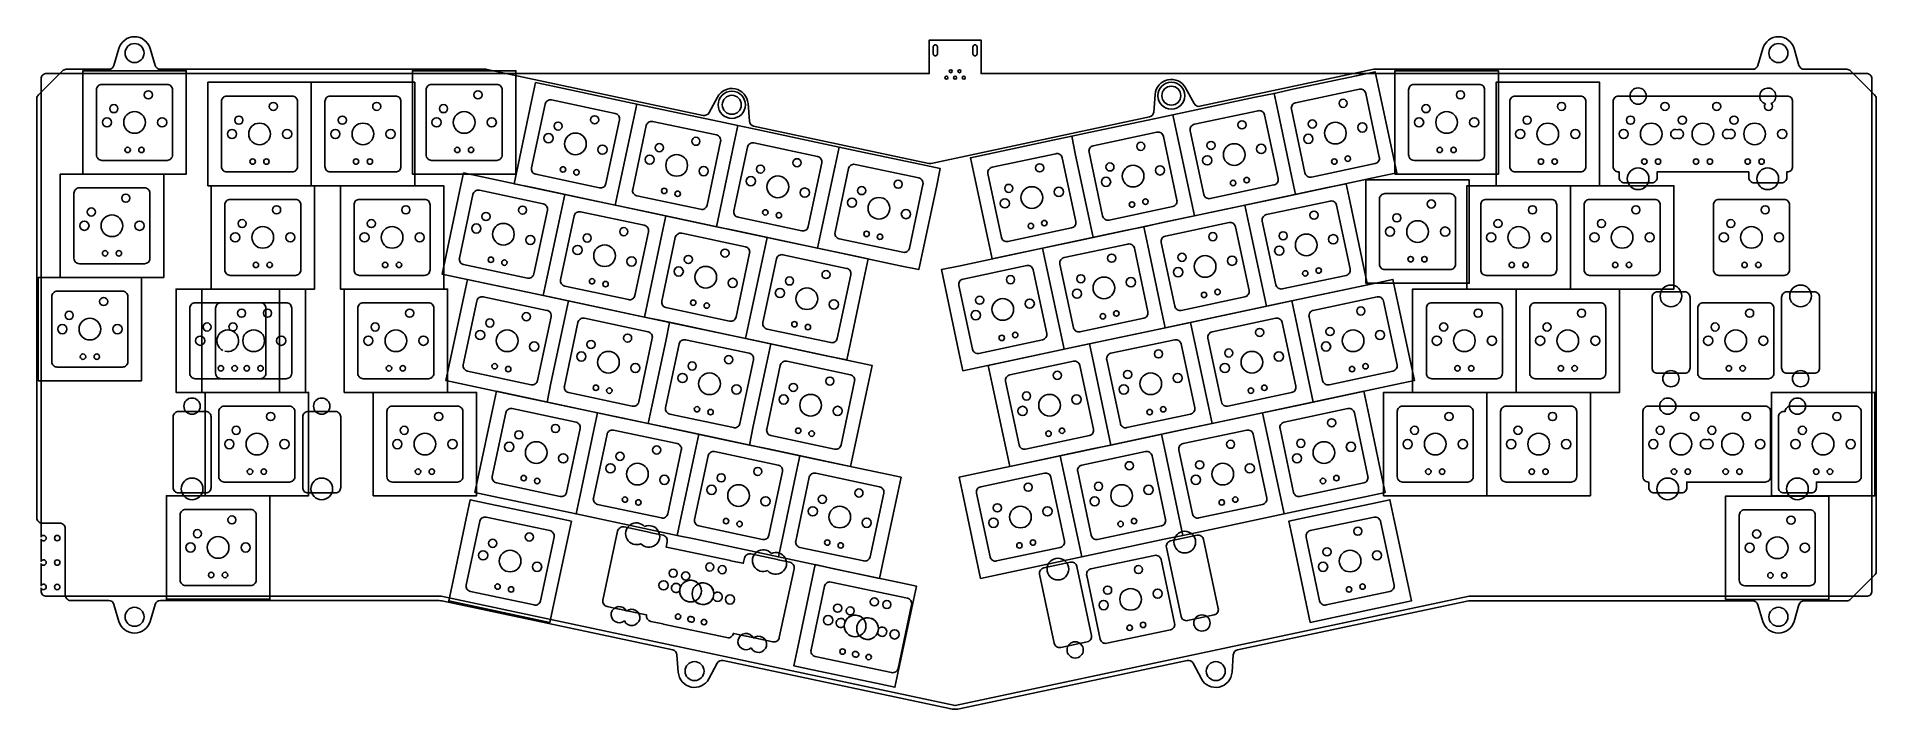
# Model space of a CAD drawing. Extents: x 22 to 361, y 16 to 140.
import ezdxf

# ---------------------------------------------------------------- set-up
doc = ezdxf.new("R2010")
doc.units = 0
doc.layers.get('0').update_dxf_attribs({"color": 3, "linetype": 'CONTINUOUS'})

msp = doc.modelspace()

# ---------------------------------------------------------------- linework, layer by layer
at = {"color": 1, "linetype": 'CONTINUOUS'}
for points in [[(28.05, 36.05), (35.06, 36.05, -0.333333), (36.02, 35.33), (36.93, 32.21, 0.75), (42.69, 32.21), (43.6, 35.33, -0.333333), (44.56, 36.05), (95.67, 36.05, -0.052408), (96.71, 35.94), (138.93, 26.96, -0.333333), (139.72, 26.06), (139.96, 22.82, 0.75), (145.59, 21.62), (147.13, 24.48, -0.333333), (148.22, 24.99), (189.91, 16.13, 0.105104), (191.99, 16.13), (233.69, 24.99, -0.333333), (234.78, 24.48), (236.31, 21.62, 0.75), (241.95, 22.82), (242.19, 26.06, -0.333333), (242.98, 26.96), (284.97, 35.89, -0.052408), (286.01, 36), (337.86, 36, -0.333333), (338.82, 35.28), (339.71, 32.21, 0.75), (345.47, 32.21), (346.37, 35.28, -0.333333), (347.33, 36), (355.19, 36, 0.198912), (355.89, 36.29), (360.31, 40.71, 0.198912), (360.6, 41.41), (360.6, 128.53, 0.198912), (360.31, 129.24), (355.89, 133.65, 0.198912), (355.19, 133.95), (347.34, 133.95, -0.333333), (346.38, 134.67), (345.47, 137.79, 0.75), (339.71, 137.79), (338.8, 134.67, -0.333333), (337.84, 133.95), (268.05, 133.95), (236.04, 127.14, -0.333333), (234.95, 127.65), (233.41, 130.51, 0.75), (227.77, 129.31), (227.53, 126.07, -0.333333), (226.74, 125.17), (186.55, 116.62, -0.105104), (186.13, 116.62), (153.84, 123.49, -0.333333), (153.05, 124.39), (152.81, 127.63, 0.75), (147.18, 128.83), (145.64, 125.97, -0.333333), (144.55, 125.46), (104.73, 133.93, 0.052408), (104.53, 133.95), (44.56, 133.95, -0.333333), (43.6, 134.67), (42.69, 137.79, 0.75), (36.93, 137.79), (36.02, 134.67, -0.333333), (35.06, 133.95), (27.22, 133.95, 0.198912), (26.51, 133.65), (22.1, 129.24, 0.198912), (21.8, 128.53), (21.8, 51.3, 0.414214), (22.8, 50.3), (26.05, 50.3, -0.414214), (27.05, 49.3), (27.05, 37.05, 0.414214)], [(45.81, 131.17), (33.81, 131.17, 0.414214), (32.81, 130.17), (32.81, 118.17, 0.414214), (33.81, 117.17), (45.81, 117.17, 0.414214), (46.81, 118.17), (46.81, 130.17, 0.414214)], [(68.83, 129.03), (56.83, 129.03, 0.414214), (55.83, 128.03), (55.83, 116.03, 0.414214), (56.83, 115.03), (68.83, 115.03, 0.414214), (69.83, 116.03), (69.83, 128.03, 0.414214)], [(87.88, 129.03), (75.88, 129.03, 0.414214), (74.88, 128.03), (74.88, 116.03, 0.414214), (75.88, 115.03), (87.88, 115.03, 0.414214), (88.88, 116.03), (88.88, 128.03, 0.414214)], [(106.52, 131.17), (94.52, 131.17, 0.414214), (93.52, 130.17), (93.52, 118.17, 0.414214), (94.52, 117.17), (106.52, 117.17, 0.414214), (107.52, 118.17), (107.52, 130.17, 0.414214)], [(265.4, 130.28), (253.66, 127.79, 0.414214), (252.89, 126.6), (255.38, 114.86, 0.414214), (256.57, 114.09), (268.31, 116.59, 0.414214), (269.08, 117.77), (266.58, 129.51, 0.414214)], [(287.48, 131.17), (275.48, 131.17, 0.414214), (274.48, 130.17), (274.48, 118.17, 0.414214), (275.48, 117.17), (287.48, 117.17, 0.414214), (288.48, 118.17), (288.48, 130.17, 0.414214)], [(306.11, 129.03), (294.11, 129.03, 0.414214), (293.11, 128.03), (293.11, 116.03, 0.414214), (294.11, 115.03), (306.11, 115.03, 0.414214), (307.11, 116.03), (307.11, 128.03, 0.414214)], [(314.25, 113.03), (319.25, 113.03, 0.414214), (320.25, 114.03), (320.25, 115.03), (337.13, 115.03), (337.13, 114.03, 0.414214), (338.13, 113.03), (343.13, 113.03, 0.414214), (344.13, 114.03), (344.13, 115.03), (344.21, 115.03, 0.414214), (345.21, 116.03), (345.21, 128.03, 0.414214), (344.21, 129.03), (313.16, 129.03, 0.414214), (312.16, 128.03), (312.16, 116.03, 0.414214), (313.16, 115.03), (313.25, 115.03), (313.25, 114.03, 0.414214)], [(128.35, 125.81), (116.61, 128.3, 0.414214), (115.42, 127.53), (112.93, 115.79, 0.414214), (113.7, 114.61), (125.44, 112.11, 0.414214), (126.62, 112.88), (129.12, 124.62, 0.414214)], [(246.76, 126.32), (235.03, 123.83, 0.414214), (234.25, 122.64), (236.75, 110.9, 0.414214), (237.94, 110.13), (249.67, 112.63, 0.414214), (250.44, 113.81), (247.95, 125.55, 0.414214)], [(146.98, 121.85), (135.24, 124.34, 0.414214), (134.06, 123.57), (131.56, 111.83, 0.414214), (132.33, 110.65), (144.07, 108.15, 0.414214), (145.26, 108.92), (147.75, 120.66, 0.414214)], [(228.13, 122.36), (216.39, 119.87, 0.414214), (215.62, 118.68), (218.12, 106.94, 0.414214), (219.3, 106.17), (231.04, 108.67, 0.414214), (231.81, 109.85), (229.32, 121.59, 0.414214)], [(165.61, 117.89), (153.88, 120.38, 0.414214), (152.69, 119.61), (150.2, 107.87, 0.414214), (150.97, 106.69), (162.7, 104.19, 0.414214), (163.89, 104.96), (166.38, 116.7, 0.414214)], [(184.25, 113.92), (172.51, 116.42, 0.414214), (171.32, 115.65), (168.83, 103.91, 0.414214), (169.6, 102.73), (181.34, 100.23, 0.414214), (182.52, 101), (185.02, 112.74, 0.414214)], [(209.5, 118.4), (197.76, 115.9, 0.414214), (196.99, 114.72), (199.48, 102.98, 0.414214), (200.67, 102.21), (212.41, 104.71, 0.414214), (213.18, 105.89), (210.68, 117.63, 0.414214)], [(41.65, 112.12), (29.65, 112.12, 0.414214), (28.65, 111.12), (28.65, 99.12, 0.414214), (29.65, 98.12), (41.65, 98.12, 0.414214), (42.65, 99.12), (42.65, 111.12, 0.414214)], [(69.43, 109.98), (57.43, 109.98, 0.414214), (56.43, 108.98), (56.43, 96.98, 0.414214), (57.43, 95.98), (69.43, 95.98, 0.414214), (70.43, 96.98), (70.43, 108.98, 0.414214)], [(93.24, 109.98), (81.24, 109.98, 0.414214), (80.24, 108.98), (80.24, 96.98, 0.414214), (81.24, 95.98), (93.24, 95.98, 0.414214), (94.24, 96.98), (94.24, 108.98, 0.414214)], [(115.07, 109.16), (103.33, 111.65, 0.414214), (102.14, 110.88), (99.65, 99.14, 0.414214), (100.42, 97.96), (112.16, 95.46, 0.414214), (113.34, 96.23), (115.84, 107.97, 0.414214)], [(260.04, 109.67), (248.3, 107.18, 0.414214), (247.53, 105.99), (250.02, 94.25, 0.414214), (251.21, 93.48), (262.95, 95.98, 0.414214), (263.72, 97.16), (261.22, 108.9, 0.414214)], [(282.12, 111.04), (270.12, 111.04, 0.414214), (269.12, 110.04), (269.12, 98.04, 0.414214), (270.12, 97.04), (282.12, 97.04, 0.414214), (283.12, 98.04), (283.12, 110.04, 0.414214)], [(300.75, 109.98), (288.75, 109.98, 0.414214), (287.75, 108.98), (287.75, 96.98, 0.414214), (288.75, 95.98), (300.75, 95.98, 0.414214), (301.75, 96.98), (301.75, 108.98, 0.414214)], [(319.8, 109.98), (307.8, 109.98, 0.414214), (306.8, 108.98), (306.8, 96.98, 0.414214), (307.8, 95.98), (319.8, 95.98, 0.414214), (320.8, 96.98), (320.8, 108.98, 0.414214)], [(343.62, 109.98), (331.62, 109.98, 0.414214), (330.62, 108.98), (330.62, 96.98, 0.414214), (331.62, 95.98), (343.62, 95.98, 0.414214), (344.62, 96.98), (344.62, 108.98, 0.414214)], [(133.7, 105.2), (121.96, 107.69, 0.414214), (120.78, 106.92), (118.28, 95.18, 0.414214), (119.05, 94), (130.79, 91.5, 0.414214), (131.98, 92.27), (134.47, 104.01, 0.414214)], [(241.4, 105.71), (229.67, 103.22, 0.414214), (228.89, 102.03), (231.39, 90.29, 0.414214), (232.58, 89.52), (244.31, 92.02, 0.414214), (245.08, 93.2), (242.59, 104.94, 0.414214)], [(152.33, 101.24), (140.6, 103.73, 0.414214), (139.41, 102.96), (136.92, 91.22, 0.414214), (137.69, 90.04), (149.42, 87.54, 0.414214), (150.61, 88.31), (153.1, 100.05, 0.414214)], [(222.77, 101.75), (211.03, 99.26, 0.414214), (210.26, 98.07), (212.76, 86.33, 0.414214), (213.94, 85.56), (225.68, 88.06, 0.414214), (226.45, 89.24), (223.96, 100.98, 0.414214)], [(170.97, 97.27), (159.23, 99.77, 0.414214), (158.04, 99), (155.55, 87.26, 0.414214), (156.32, 86.08), (168.06, 83.58, 0.414214), (169.24, 84.35), (171.74, 96.09, 0.414214)], [(204.14, 97.79), (192.4, 95.29, 0.414214), (191.63, 94.11), (194.12, 82.37, 0.414214), (195.31, 81.6), (207.05, 84.1, 0.414214), (207.82, 85.28), (205.32, 97.02, 0.414214)], [(37.58, 93.07), (25.58, 93.07, 0.414214), (24.58, 92.07), (24.58, 80.07, 0.414214), (25.58, 79.07), (37.58, 79.07, 0.414214), (38.58, 80.07), (38.58, 92.07, 0.414214)], [(115.77, 89.53), (104.03, 92.02, 0.414214), (102.84, 91.25), (100.35, 79.51, 0.414214), (101.12, 78.33), (112.86, 75.83, 0.414214), (114.04, 76.6), (116.54, 88.34, 0.414214)], [(268.66, 92.02), (256.92, 89.53, 0.414214), (256.15, 88.34), (258.64, 76.6, 0.414214), (259.83, 75.83), (271.57, 78.33, 0.414214), (272.34, 79.51), (269.84, 91.25, 0.414214)], [(325.31, 92.93), (320.31, 92.93, 0.414214), (319.31, 91.93), (319.31, 78.93, 0.414214), (320.31, 77.93), (325.31, 77.93, 0.414214), (326.31, 78.93), (326.31, 91.93, 0.414214)], [(349.18, 92.93), (344.18, 92.93, 0.414214), (343.18, 91.93), (343.18, 78.93, 0.414214), (344.18, 77.93), (349.18, 77.93, 0.414214), (350.18, 78.93), (350.18, 91.93, 0.414214)], [(62.98, 90.93), (50.98, 90.93, 0.414214), (49.98, 89.93), (49.98, 77.93, 0.414214), (50.98, 76.93), (62.98, 76.93, 0.414214), (63.98, 77.93), (63.98, 89.93, 0.414214)], [(67.75, 90.93), (55.75, 90.93, 0.414214), (54.75, 89.93), (54.75, 77.93, 0.414214), (55.75, 76.93), (67.75, 76.93, 0.414214), (68.75, 77.93), (68.75, 89.93, 0.414214)], [(93.94, 90.93), (81.94, 90.93, 0.414214), (80.94, 89.93), (80.94, 77.93, 0.414214), (81.94, 76.93), (93.94, 76.93, 0.414214), (94.94, 77.93), (94.94, 89.93, 0.414214)], [(290.74, 90.93), (278.74, 90.93, 0.414214), (277.74, 89.93), (277.74, 77.93, 0.414214), (278.74, 76.93), (290.74, 76.93, 0.414214), (291.74, 77.93), (291.74, 89.93, 0.414214)], [(309.79, 90.93), (297.79, 90.93, 0.414214), (296.79, 89.93), (296.79, 77.93, 0.414214), (297.79, 76.93), (309.79, 76.93, 0.414214), (310.79, 77.93), (310.79, 89.93, 0.414214)], [(340.74, 90.93), (328.74, 90.93, 0.414214), (327.74, 89.93), (327.74, 77.93, 0.414214), (328.74, 76.93), (340.74, 76.93, 0.414214), (341.74, 77.93), (341.74, 89.93, 0.414214)], [(134.4, 85.57), (122.66, 88.06, 0.414214), (121.48, 87.29), (118.98, 75.55, 0.414214), (119.75, 74.37), (131.49, 71.87, 0.414214), (132.68, 72.64), (135.17, 84.38, 0.414214)], [(250.02, 88.06), (238.29, 85.57, 0.414214), (237.51, 84.38), (240.01, 72.64, 0.414214), (241.2, 71.87), (252.93, 74.37, 0.414214), (253.7, 75.55), (251.21, 87.29, 0.414214)], [(153.03, 81.61), (141.3, 84.1, 0.414214), (140.11, 83.33), (137.62, 71.59, 0.414214), (138.39, 70.41), (150.12, 67.91, 0.414214), (151.31, 68.68), (153.8, 80.42, 0.414214)], [(231.39, 84.1), (219.65, 81.61, 0.414214), (218.88, 80.42), (221.38, 68.68, 0.414214), (222.56, 67.91), (234.3, 70.41, 0.414214), (235.07, 71.59), (232.58, 83.33, 0.414214)], [(171.67, 77.64), (159.93, 80.14, 0.414214), (158.74, 79.37), (156.25, 67.63, 0.414214), (157.02, 66.45), (168.76, 63.95, 0.414214), (169.94, 64.72), (172.44, 76.46, 0.414214)], [(212.76, 80.14), (201.02, 77.64, 0.414214), (200.25, 76.46), (202.74, 64.72, 0.414214), (203.93, 63.95), (215.67, 66.45, 0.414214), (216.44, 67.63), (213.94, 79.37, 0.414214)], [(68.34, 71.88), (56.34, 71.88, 0.414214), (55.34, 70.88), (55.34, 58.88, 0.414214), (56.34, 57.88), (68.34, 57.88, 0.414214), (69.34, 58.88), (69.34, 70.88, 0.414214)], [(99.29, 71.88), (87.29, 71.88, 0.414214), (86.29, 70.88), (86.29, 58.88, 0.414214), (87.29, 57.88), (99.29, 57.88, 0.414214), (100.29, 58.88), (100.29, 70.88, 0.414214)], [(121.12, 68.92), (109.38, 71.41, 0.414214), (108.19, 70.64), (105.7, 58.9, 0.414214), (106.47, 57.72), (118.21, 55.22, 0.414214), (119.39, 55.99), (121.89, 67.73, 0.414214)], [(263.3, 71.41), (251.56, 68.92, 0.414214), (250.79, 67.73), (253.28, 55.99, 0.414214), (254.47, 55.22), (266.21, 57.72, 0.414214), (266.98, 58.9), (264.48, 70.64, 0.414214)], [(285.38, 71.88), (273.38, 71.88, 0.414214), (272.38, 70.88), (272.38, 58.88, 0.414214), (273.38, 57.88), (285.38, 57.88, 0.414214), (286.38, 58.88), (286.38, 70.88, 0.414214)], [(304.43, 71.88), (292.43, 71.88, 0.414214), (291.43, 70.88), (291.43, 58.88, 0.414214), (292.43, 57.88), (304.43, 57.88, 0.414214), (305.43, 58.88), (305.43, 70.88, 0.414214)], [(317.63, 70.88), (317.63, 58.88, 0.414214), (318.63, 57.88), (318.72, 57.88), (318.72, 56.88, 0.414214), (319.72, 55.88), (324.72, 55.88, 0.414214), (325.72, 56.88), (325.72, 57.88), (340.15, 57.88, 0.414214), (341.15, 58.88), (341.15, 70.88, 0.414214), (340.15, 71.88), (318.63, 71.88, 0.414214)], [(343.59, 70.88, 0.414214), (342.59, 69.88), (342.59, 56.88, 0.414214), (343.59, 55.88), (348.59, 55.88, 0.414214), (349.59, 56.88), (349.59, 57.88), (356.82, 57.88, 0.414214), (357.82, 58.88), (357.82, 70.88, 0.414214), (356.82, 71.88), (344.82, 71.88, 0.414214), (343.82, 70.88)], [(47.91, 55.88), (52.91, 55.88, 0.414214), (53.91, 56.88), (53.91, 69.88, 0.414214), (52.91, 70.88), (47.91, 70.88, 0.414214), (46.91, 69.88), (46.91, 56.88, 0.414214)], [(71.78, 55.88), (76.78, 55.88, 0.414214), (77.78, 56.88), (77.78, 69.88, 0.414214), (76.78, 70.88), (71.78, 70.88, 0.414214), (70.78, 69.88), (70.78, 56.88, 0.414214)], [(139.75, 64.96), (128.01, 67.45, 0.414214), (126.83, 66.68), (124.33, 54.94, 0.414214), (125.1, 53.76), (136.84, 51.26, 0.414214), (138.03, 52.03), (140.52, 63.77, 0.414214)], [(244.66, 67.45), (232.93, 64.96, 0.414214), (232.15, 63.77), (234.65, 52.03, 0.414214), (235.84, 51.26), (247.57, 53.76, 0.414214), (248.34, 54.94), (245.85, 66.68, 0.414214)], [(158.38, 61), (146.65, 63.49, 0.414214), (145.46, 62.72), (142.97, 50.98, 0.414214), (143.74, 49.8), (155.47, 47.3, 0.414214), (156.66, 48.07), (159.15, 59.81, 0.414214)], [(226.03, 63.49), (214.29, 61, 0.414214), (213.52, 59.81), (216.02, 48.07, 0.414214), (217.2, 47.3), (228.94, 49.8, 0.414214), (229.71, 50.98), (227.22, 62.72, 0.414214)], [(177.02, 57.03), (165.28, 59.53, 0.414214), (164.09, 58.76), (161.6, 47.02, 0.414214), (162.37, 45.84), (174.11, 43.34, 0.414214), (175.29, 44.11), (177.79, 55.85, 0.414214)], [(207.4, 59.53), (195.66, 57.03, 0.414214), (194.89, 55.85), (197.38, 44.11, 0.414214), (198.57, 43.34), (210.31, 45.84, 0.414214), (211.08, 47.02), (208.58, 58.76, 0.414214)], [(61.2, 52.83), (49.2, 52.83, 0.414214), (48.2, 51.83), (48.2, 39.83, 0.414214), (49.2, 38.83), (61.2, 38.83, 0.414214), (62.2, 39.83), (62.2, 51.83, 0.414214)], [(116.31, 48.93), (104.57, 51.42, 0.414214), (103.38, 50.65), (100.89, 38.91, 0.414214), (101.66, 37.73), (113.4, 35.23, 0.414214), (114.58, 36), (117.08, 47.74, 0.414214)], [(268.11, 51.42), (256.37, 48.93, 0.414214), (255.6, 47.74), (258.09, 36, 0.414214), (259.28, 35.23), (271.02, 37.73, 0.414214), (271.79, 38.91), (269.29, 50.65, 0.414214)], [(348.38, 52.78), (336.38, 52.78, 0.414214), (335.38, 51.78), (335.38, 39.78, 0.414214), (336.38, 38.78), (348.38, 38.78, 0.414214), (349.38, 39.78), (349.38, 51.78, 0.414214)], [(129.14, 34.44), (134.03, 33.4, 0.023636), (134.13, 33.39, 0.41417), (134.9, 32.2), (137.1, 31.73, 0.024024), (137.19, 31.71), (148.93, 29.21, 0.414214), (150.11, 29.98), (150.12, 29.99, 0.024893), (150.21, 29.97), (152.38, 29.51, 0.029842), (152.5, 29.48), (157.39, 28.44, 0.414214), (158.57, 29.21), (161.28, 41.92, 0.414214), (160.51, 43.11), (158.34, 43.57, 0.029842), (158.22, 43.6), (153.33, 44.64, 0.414214), (152.14, 43.87), (151.93, 42.88, 0.024893), (151.84, 42.91), (149.64, 43.37, 0.024024), (149.55, 43.4), (137.81, 45.89, 0.023636), (137.71, 45.91), (137.92, 46.89, 0.414214), (137.15, 48.07), (134.98, 48.53, 0.029842), (134.87, 48.57), (129.98, 49.61, 0.414214), (128.79, 48.84), (126.09, 36.12, 0.414214), (126.86, 34.93), (129.03, 34.47, 0.029842)], [(235.53, 48.07), (230.64, 47.03, 0.414214), (229.87, 45.85), (232.58, 33.13, 0.414214), (233.76, 32.36), (238.65, 33.4, 0.414214), (239.42, 34.59), (236.72, 47.3, 0.414214)], [(227.7, 44.36), (215.96, 41.87, 0.414214), (215.19, 40.68), (217.68, 28.94, 0.414214), (218.87, 28.17), (230.61, 30.67, 0.414214), (231.38, 31.85), (228.88, 43.59, 0.414214)], [(212.18, 43.11), (207.29, 42.07, 0.414214), (206.52, 40.88), (209.22, 28.17, 0.414214), (210.41, 27.4), (215.3, 28.44, 0.414214), (216.07, 29.62), (213.37, 42.34, 0.414214)], [(182.16, 36.47), (168.09, 39.46, 0.414214), (166.91, 38.69), (164.41, 26.95, 0.414214), (165.18, 25.76), (179.25, 22.77, 0.414214), (180.43, 23.54), (182.93, 35.28, 0.414214)]]:
    msp.add_lwpolyline(points, format="xyb", close=True, dxfattribs=at)
at = {"color": 2, "linetype": 'CONTINUOUS'}
for points in [[(358.82, 36.83, 0.414214), (359.82, 37.83), (359.82, 132.17, 0.414214), (358.82, 133.17), (195.73, 133.17), (195.73, 139.34), (186.18, 139.34), (186.18, 133.17), (23.58, 133.17, 0.414214), (22.58, 132.17), (22.58, 47.77, -4.358899), (22.58, 47.33), (22.58, 43.27, -4.358899), (22.58, 42.83), (22.58, 38.77, -4.358899), (22.58, 38.33), (22.58, 37.83, 0.414214), (23.58, 36.83), (96.28, 36.83), (190.95, 16.7), (285.63, 36.83)], [(186.92, 136.81, 1), (187.68, 136.81), (187.68, 138.09, 1), (186.92, 138.09)], [(194.22, 136.81, 1), (194.98, 136.81), (194.98, 138.09, 1), (194.22, 138.09)], [(340.18, 127.59, 2.328507), (341.26, 127.66, 5.328254)], [(323.93, 121.24, 1.480705), (323.93, 122.82, 1.480705)], [(333.45, 122.82, 1.480705), (333.45, 121.24, 1.480705)], [(329.39, 64.09, 1.480705), (329.39, 65.67, 1.480705)], [(133.74, 49.69, 1.956988), (133.06, 46.52, 1.956988)], [(156.42, 41.56, 1.956988), (157.1, 44.73, 1.956988)], [(146.51, 37.26, 0.550014), (143.71, 39.14, 0.552396), (140.37, 38.56, 4.480124), (140.22, 37.85, 0.550014), (143.03, 35.97, 0.552396), (146.36, 36.55, 4.480124)], [(130.43, 34.11, 2.853247), (130.04, 32.28, 2.853247)], [(142.4, 33.07, 1.220216), (142.22, 32.1, 1.220216)], [(174.01, 32.69, 0.547978), (170.68, 32.15, 4.058146), (170.52, 31.38, 0.547978), (173.34, 29.54, 0.547978), (176.67, 30.07, 4.058146), (176.83, 30.85, 0.547978)], [(153.39, 27.32, 2.853247), (153.79, 29.15, 2.853247)], [(172.52, 25.66, 1.191329), (172.72, 26.63, 1.191329)]]:
    msp.add_lwpolyline(points, format="xyb", close=True, dxfattribs=at)
for points in [[(49.34, 130.17), (49.34, 118.17), (49.34, 114.64), (45.81, 114.64), (33.81, 114.64), (30.29, 114.64), (30.29, 118.17), (30.29, 130.17), (30.29, 133.69), (33.81, 133.69), (45.81, 133.69), (49.34, 133.69)], [(110.05, 130.17), (110.05, 118.17), (110.05, 114.64), (106.52, 114.64), (94.52, 114.64), (91, 114.64), (91, 118.17), (91, 130.17), (91, 133.69), (94.52, 133.69), (106.52, 133.69), (110.05, 133.69)], [(269.05, 130.04), (271.55, 118.3), (272.28, 114.85), (268.83, 114.12), (257.09, 111.62), (253.65, 110.89), (252.91, 114.34), (250.42, 126.08), (249.69, 129.52), (253.13, 130.26), (264.87, 132.75), (268.32, 133.48)], [(291.01, 130.17), (291.01, 118.17), (291.01, 114.64), (287.48, 114.64), (275.48, 114.64), (271.96, 114.64), (271.96, 118.17), (271.96, 130.17), (271.96, 133.69), (275.48, 133.69), (287.48, 133.69), (291.01, 133.69)], [(72.36, 128.03), (72.36, 116.03), (72.36, 112.5), (68.83, 112.5), (56.83, 112.5), (53.31, 112.5), (53.31, 116.03), (53.31, 128.03), (53.31, 131.55), (56.83, 131.55), (68.83, 131.55), (72.36, 131.55)], [(91.41, 128.03), (91.41, 116.03), (91.41, 112.5), (87.88, 112.5), (75.88, 112.5), (72.36, 112.5), (72.36, 116.03), (72.36, 128.03), (72.36, 131.55), (75.88, 131.55), (87.88, 131.55), (91.41, 131.55)], [(131.59, 124.1), (129.09, 112.36), (128.36, 108.91), (124.91, 109.64), (113.17, 112.14), (109.73, 112.87), (110.46, 116.32), (112.95, 128.06), (113.69, 131.5), (117.13, 130.77), (128.87, 128.28), (132.32, 127.54)], [(250.42, 126.08), (252.91, 114.34), (253.65, 110.89), (250.2, 110.16), (238.46, 107.66), (235.01, 106.93), (234.28, 110.38), (231.79, 122.12), (231.05, 125.56), (234.5, 126.3), (246.24, 128.79), (249.69, 129.52)], [(309.64, 128.03), (309.64, 116.03), (309.64, 112.5), (306.11, 112.5), (294.11, 112.5), (290.59, 112.5), (290.59, 116.03), (290.59, 128.03), (290.59, 131.55), (294.11, 131.55), (306.11, 131.55), (309.64, 131.55)], [(150.22, 120.14), (147.73, 108.4), (146.99, 104.95), (143.55, 105.68), (131.81, 108.18), (128.36, 108.91), (129.09, 112.36), (131.59, 124.1), (132.32, 127.54), (135.77, 126.81), (147.51, 124.32), (150.95, 123.58)], [(231.79, 122.12), (234.28, 110.38), (235.01, 106.93), (231.56, 106.2), (219.83, 103.7), (216.38, 102.97), (215.65, 106.42), (213.15, 118.15), (212.42, 121.6), (215.87, 122.34), (227.6, 124.83), (231.05, 125.56)], [(168.85, 116.17), (166.36, 104.44), (165.63, 100.99), (162.18, 101.72), (150.44, 104.22), (146.99, 104.95), (147.73, 108.4), (150.22, 120.14), (150.95, 123.58), (154.4, 122.85), (166.14, 120.36), (169.59, 119.62)], [(187.49, 112.21), (184.99, 100.48), (184.26, 97.03), (180.81, 97.76), (169.07, 100.26), (165.63, 100.99), (166.36, 104.44), (168.85, 116.17), (169.59, 119.62), (173.04, 118.89), (184.77, 116.39), (188.22, 115.66)], [(213.15, 118.15), (215.65, 106.42), (216.38, 102.97), (212.93, 102.24), (201.19, 99.74), (197.75, 99.01), (197.01, 102.46), (194.52, 114.19), (193.78, 117.64), (197.23, 118.37), (208.97, 120.87), (212.42, 121.6)], [(45.18, 111.12), (45.18, 99.12), (45.18, 95.59), (41.65, 95.59), (29.65, 95.59), (26.13, 95.59), (26.13, 99.12), (26.13, 111.12), (26.13, 114.64), (29.65, 114.64), (41.65, 114.64), (45.18, 114.64)], [(72.96, 108.98), (72.96, 96.98), (72.96, 93.45), (69.43, 93.45), (57.43, 93.45), (53.91, 93.45), (53.91, 96.98), (53.91, 108.98), (53.91, 112.5), (57.43, 112.5), (69.43, 112.5), (72.96, 112.5)], [(96.77, 108.98), (96.77, 96.98), (96.77, 93.45), (93.24, 93.45), (81.24, 93.45), (77.72, 93.45), (77.72, 96.98), (77.72, 108.98), (77.72, 112.5), (81.24, 112.5), (93.24, 112.5), (96.77, 112.5)], [(118.31, 107.45), (115.81, 95.71), (115.08, 92.26), (111.63, 92.99), (99.89, 95.49), (96.45, 96.22), (97.18, 99.67), (99.67, 111.41), (100.41, 114.85), (103.85, 114.12), (115.59, 111.63), (119.04, 110.89)], [(263.69, 109.43), (266.19, 97.69), (266.92, 94.24), (263.47, 93.51), (251.73, 91.01), (248.29, 90.28), (247.55, 93.73), (245.06, 105.47), (244.33, 108.91), (247.77, 109.65), (259.51, 112.14), (262.96, 112.87)], [(285.65, 110.04), (285.65, 98.04), (285.65, 94.51), (282.12, 94.51), (270.12, 94.51), (266.6, 94.51), (266.6, 98.04), (266.6, 110.04), (266.6, 113.56), (270.12, 113.56), (282.12, 113.56), (285.65, 113.56)], [(304.28, 108.98), (304.28, 96.98), (304.28, 93.45), (300.75, 93.45), (288.75, 93.45), (285.23, 93.45), (285.23, 96.98), (285.23, 108.98), (285.23, 112.5), (288.75, 112.5), (300.75, 112.5), (304.28, 112.5)], [(323.33, 108.98), (323.33, 96.98), (323.33, 93.45), (319.8, 93.45), (307.8, 93.45), (304.28, 93.45), (304.28, 96.98), (304.28, 108.98), (304.28, 112.5), (307.8, 112.5), (319.8, 112.5), (323.33, 112.5)], [(136.94, 103.49), (134.45, 91.75), (133.71, 88.3), (130.27, 89.03), (118.53, 91.53), (115.08, 92.26), (115.81, 95.71), (118.31, 107.45), (119.04, 110.89), (122.49, 110.16), (134.23, 107.67), (137.67, 106.93)], [(245.06, 105.47), (247.55, 93.73), (248.29, 90.28), (244.84, 89.55), (233.1, 87.05), (229.65, 86.32), (228.92, 89.77), (226.43, 101.51), (225.69, 104.95), (229.14, 105.69), (240.88, 108.18), (244.33, 108.91)], [(155.57, 99.52), (153.08, 87.79), (152.35, 84.34), (148.9, 85.07), (137.16, 87.57), (133.71, 88.3), (134.45, 91.75), (136.94, 103.49), (137.67, 106.93), (141.12, 106.2), (152.86, 103.71), (156.31, 102.97)], [(174.21, 95.56), (171.71, 83.83), (170.98, 80.38), (167.53, 81.11), (155.79, 83.61), (152.35, 84.34), (153.08, 87.79), (155.57, 99.52), (156.31, 102.97), (159.76, 102.24), (171.49, 99.74), (174.94, 99.01)], [(226.43, 101.51), (228.92, 89.77), (229.65, 86.32), (226.2, 85.59), (214.47, 83.09), (211.02, 82.36), (210.29, 85.81), (207.79, 97.54), (207.06, 100.99), (210.51, 101.73), (222.24, 104.22), (225.69, 104.95)], [(207.79, 97.54), (210.29, 85.81), (211.02, 82.36), (207.57, 81.63), (195.83, 79.13), (192.39, 78.4), (191.65, 81.85), (189.16, 93.58), (188.42, 97.03), (191.87, 97.76), (203.61, 100.26), (207.06, 100.99)], [(41.11, 92.07), (41.11, 80.07), (41.11, 76.54), (37.58, 76.54), (25.58, 76.54), (22.06, 76.54), (22.06, 80.07), (22.06, 92.07), (22.06, 95.59), (25.58, 95.59), (37.58, 95.59), (41.11, 95.59)], [(119.01, 87.82), (116.51, 76.08), (115.78, 72.63), (112.33, 73.36), (100.59, 75.86), (97.15, 76.59), (97.88, 80.04), (100.37, 91.78), (101.11, 95.22), (104.55, 94.49), (116.29, 92), (119.74, 91.26)], [(272.31, 91.78), (274.81, 80.04), (275.54, 76.59), (272.09, 75.86), (260.35, 73.36), (256.91, 72.63), (256.17, 76.08), (253.68, 87.82), (252.95, 91.26), (256.39, 92), (268.13, 94.49), (271.58, 95.22)], [(66.51, 89.93), (66.51, 77.93), (66.51, 74.4), (62.98, 74.4), (50.98, 74.4), (47.46, 74.4), (47.46, 77.93), (47.46, 89.93), (47.46, 93.45), (50.98, 93.45), (62.98, 93.45), (66.51, 93.45)], [(71.27, 89.93), (71.27, 77.93), (71.27, 74.4), (67.75, 74.4), (55.75, 74.4), (52.22, 74.4), (52.22, 77.93), (52.22, 89.93), (52.22, 93.45), (55.75, 93.45), (67.75, 93.45), (71.27, 93.45)], [(97.47, 89.93), (97.47, 77.93), (97.47, 74.4), (93.94, 74.4), (81.94, 74.4), (78.42, 74.4), (78.42, 77.93), (78.42, 89.93), (78.42, 93.45), (81.94, 93.45), (93.94, 93.45), (97.47, 93.45)], [(294.27, 89.93), (294.27, 77.93), (294.27, 74.4), (290.74, 74.4), (278.74, 74.4), (275.22, 74.4), (275.22, 77.93), (275.22, 89.93), (275.22, 93.45), (278.74, 93.45), (290.74, 93.45), (294.27, 93.45)], [(313.32, 89.93), (313.32, 77.93), (313.32, 74.4), (309.79, 74.4), (297.79, 74.4), (294.27, 74.4), (294.27, 77.93), (294.27, 89.93), (294.27, 93.45), (297.79, 93.45), (309.79, 93.45), (313.32, 93.45)], [(137.64, 83.86), (135.15, 72.12), (134.41, 68.67), (130.97, 69.4), (119.23, 71.9), (115.78, 72.63), (116.51, 76.08), (119.01, 87.82), (119.74, 91.26), (123.19, 90.53), (134.93, 88.04), (138.37, 87.3)], [(253.68, 87.82), (256.17, 76.08), (256.91, 72.63), (253.46, 71.9), (241.72, 69.4), (238.27, 68.67), (237.54, 72.12), (235.05, 83.86), (234.31, 87.3), (237.76, 88.04), (249.5, 90.53), (252.95, 91.26)], [(156.27, 79.89), (153.78, 68.16), (153.05, 64.71), (149.6, 65.44), (137.86, 67.94), (134.41, 68.67), (135.15, 72.12), (137.64, 83.86), (138.37, 87.3), (141.82, 86.57), (153.56, 84.08), (157.01, 83.34)], [(235.05, 83.86), (237.54, 72.12), (238.27, 68.67), (234.82, 67.94), (223.09, 65.44), (219.64, 64.71), (218.91, 68.16), (216.41, 79.89), (215.68, 83.34), (219.13, 84.08), (230.86, 86.57), (234.31, 87.3)], [(174.91, 75.93), (172.41, 64.2), (171.68, 60.75), (168.23, 61.48), (156.49, 63.98), (153.05, 64.71), (153.78, 68.16), (156.27, 79.89), (157.01, 83.34), (160.46, 82.61), (172.19, 80.11), (175.64, 79.38)], [(216.41, 79.89), (218.91, 68.16), (219.64, 64.71), (216.19, 63.98), (204.45, 61.48), (201.01, 60.75), (200.27, 64.2), (197.78, 75.93), (197.04, 79.38), (200.49, 80.11), (212.23, 82.61), (215.68, 83.34)], [(124.36, 67.21), (121.86, 55.47), (121.13, 52.02), (117.68, 52.75), (105.94, 55.25), (102.5, 55.98), (103.23, 59.43), (105.72, 71.17), (106.46, 74.61), (109.9, 73.88), (121.64, 71.39), (125.09, 70.65)], [(266.95, 71.17), (269.45, 59.43), (270.18, 55.98), (266.73, 55.25), (254.99, 52.75), (251.55, 52.02), (250.81, 55.47), (248.32, 67.21), (247.59, 70.65), (251.03, 71.39), (262.77, 73.88), (266.22, 74.61)], [(71.87, 70.88), (71.87, 58.88), (71.87, 55.35), (68.34, 55.35), (56.34, 55.35), (52.82, 55.35), (52.82, 58.88), (52.82, 70.88), (52.82, 74.4), (56.34, 74.4), (68.34, 74.4), (71.87, 74.4)], [(102.82, 70.88), (102.82, 58.88), (102.82, 55.35), (99.29, 55.35), (87.29, 55.35), (83.77, 55.35), (83.77, 58.88), (83.77, 70.88), (83.77, 74.4), (87.29, 74.4), (99.29, 74.4), (102.82, 74.4)], [(288.91, 70.88), (288.91, 58.88), (288.91, 55.35), (285.38, 55.35), (273.38, 55.35), (269.86, 55.35), (269.86, 58.88), (269.86, 70.88), (269.86, 74.4), (273.38, 74.4), (285.38, 74.4), (288.91, 74.4)], [(307.96, 70.88), (307.96, 58.88), (307.96, 55.35), (304.43, 55.35), (292.43, 55.35), (288.91, 55.35), (288.91, 58.88), (288.91, 70.88), (288.91, 74.4), (292.43, 74.4), (304.43, 74.4), (307.96, 74.4)], [(360.35, 70.88), (360.35, 58.88), (360.35, 55.35), (356.82, 55.35), (344.82, 55.35), (341.3, 55.35), (341.3, 58.88), (341.3, 70.88), (341.3, 74.4), (344.82, 74.4), (356.82, 74.4), (360.35, 74.4)], [(142.99, 63.25), (140.5, 51.51), (139.76, 48.06), (136.32, 48.79), (124.58, 51.29), (121.13, 52.02), (121.86, 55.47), (124.36, 67.21), (125.09, 70.65), (128.54, 69.92), (140.28, 67.43), (143.72, 66.69)], [(248.32, 67.21), (250.81, 55.47), (251.55, 52.02), (248.1, 51.29), (236.36, 48.79), (232.91, 48.06), (232.18, 51.51), (229.69, 63.25), (228.95, 66.69), (232.4, 67.43), (244.14, 69.92), (247.59, 70.65)], [(161.62, 59.28), (159.13, 47.55), (158.4, 44.1), (154.95, 44.83), (143.21, 47.33), (139.76, 48.06), (140.5, 51.51), (142.99, 63.25), (143.72, 66.69), (147.17, 65.96), (158.91, 63.47), (162.36, 62.73)], [(229.69, 63.25), (232.18, 51.51), (232.91, 48.06), (229.46, 47.33), (217.73, 44.83), (214.28, 44.1), (213.55, 47.55), (211.05, 59.28), (210.32, 62.73), (213.77, 63.47), (225.5, 65.96), (228.95, 66.69)], [(180.26, 55.32), (177.76, 43.59), (177.03, 40.14), (173.58, 40.87), (161.84, 43.37), (158.4, 44.1), (159.13, 47.55), (161.62, 59.28), (162.36, 62.73), (165.81, 62), (177.54, 59.5), (180.99, 58.77)], [(211.05, 59.28), (213.55, 47.55), (214.28, 44.1), (210.83, 43.37), (199.09, 40.87), (195.65, 40.14), (194.91, 43.59), (192.42, 55.32), (191.68, 58.77), (195.13, 59.5), (206.87, 62), (210.32, 62.73)], [(64.73, 51.83), (64.73, 39.83), (64.73, 36.3), (61.2, 36.3), (49.2, 36.3), (45.68, 36.3), (45.68, 39.83), (45.68, 51.83), (45.68, 55.35), (49.2, 55.35), (61.2, 55.35), (64.73, 55.35)], [(119.55, 47.22), (117.05, 35.48), (116.32, 32.03), (112.87, 32.76), (101.13, 35.26), (97.69, 35.99), (98.42, 39.44), (100.91, 51.18), (101.65, 54.62), (105.09, 53.89), (116.83, 51.4), (120.28, 50.66)], [(271.76, 51.18), (274.26, 39.44), (274.99, 35.99), (271.54, 35.26), (259.8, 32.76), (256.36, 32.03), (255.62, 35.48), (253.13, 47.22), (252.4, 50.66), (255.84, 51.4), (267.58, 53.89), (271.03, 54.62)], [(351.9, 51.78), (351.9, 39.78), (351.9, 36.25), (348.38, 36.25), (336.38, 36.25), (332.85, 36.25), (332.85, 39.78), (332.85, 51.78), (332.85, 55.3), (336.38, 55.3), (348.38, 55.3), (351.9, 55.3)], [(183.08, 35.25), (180.59, 23.51), (179.85, 20.06), (176.41, 20.8), (164.67, 23.29), (161.22, 24.02), (161.95, 27.47), (164.45, 39.21), (165.18, 42.66), (168.63, 41.92), (180.37, 39.43), (183.82, 38.7)]]:
    msp.add_lwpolyline(points, close=True)
at = {"color": 1, "linetype": 'CONTINUOUS'}
for centre in [(39.81, 136.95), (342.59, 136.95), (149.82, 127.41), (230.77, 129.09), (39.81, 33.05), (342.59, 33.05), (142.95, 23.04), (238.96, 23.04)]:
    msp.add_circle(centre, 1.75, dxfattribs=at)
at = {"color": 2, "linetype": 'CONTINUOUS'}
for centre, radius in [((189.35, 132.4), 0.275), ((190.15, 133.6), 0.275), ((190.95, 132.4), 0.275), ((191.75, 133.6), 0.275), ((192.55, 132.4), 0.275), ((42.35, 129.25), 0.75), ((103.06, 129.25), 0.75), ((149.82, 127.41), 2.5), ((230.77, 129.09), 2.5), ((284.02, 129.25), 0.75), ((316.75, 129.02), 1.5), ((36, 126.71), 0.75), ((39.81, 124.17), 2), ((65.37, 127.11), 0.75), ((84.42, 127.11), 0.75), ((96.71, 126.71), 0.75), ((100.52, 124.17), 2), ((124.56, 124.65), 0.75), ((262.41, 127.68), 0.75), ((277.67, 126.71), 0.75), ((281.48, 124.17), 2), ((302.65, 127.11), 0.75), ((321.7, 127.11), 0.75), ((331.23, 127.11), 0.75), ((34.73, 124.17), 0.85), ((44.89, 124.17), 0.85), ((57.75, 122.03), 0.85), ((59.02, 124.57), 0.75), ((62.83, 122.03), 2), ((67.91, 122.03), 0.85), ((76.8, 122.03), 0.85), ((78.07, 124.57), 0.75), ((81.88, 122.03), 2), ((86.96, 122.03), 0.85), ((95.44, 124.17), 0.85), ((105.6, 124.17), 0.85), ((116.05, 121.26), 0.85), ((117.82, 123.48), 0.75), ((121.02, 120.21), 2), ((243.78, 123.72), 0.75), ((256.01, 121.13), 0.85), ((256.73, 123.88), 0.75), ((260.98, 122.19), 2), ((265.95, 123.24), 0.85), ((276.4, 124.17), 0.85), ((286.56, 124.17), 0.85), ((295.03, 122.03), 0.85), ((296.3, 124.57), 0.75), ((300.11, 122.03), 2), ((305.19, 122.03), 0.85), ((314.08, 122.03), 0.85), ((315.35, 124.57), 0.75), ((319.16, 122.03), 2), ((324.88, 124.57), 0.75), ((328.69, 122.03), 2), ((334.4, 124.57), 0.75), ((338.21, 122.03), 2), ((343.29, 122.03), 0.85), ((38.54, 119.09), 0.5), ((41.08, 119.09), 0.5), ((99.25, 119.09), 0.5), ((101.79, 119.09), 0.5), ((125.99, 119.15), 0.85), ((136.46, 119.52), 0.75), ((143.2, 120.69), 0.75), ((225.14, 119.76), 0.75), ((238.09, 119.92), 0.75), ((242.35, 118.23), 2), ((247.32, 119.28), 0.85), ((280.21, 119.09), 0.5), ((282.75, 119.09), 0.5), ((61.56, 116.95), 0.5), ((64.1, 116.95), 0.5), ((80.61, 116.95), 0.5), ((83.15, 116.95), 0.5), ((118.72, 115.5), 0.5), ((121.21, 114.97), 0.5), ((134.69, 117.3), 0.85), ((139.66, 116.25), 2), ((144.63, 115.19), 0.85), ((155.09, 115.56), 0.75), ((161.83, 116.73), 0.75), ((206.51, 115.8), 0.75), ((219.46, 115.96), 0.75), ((223.72, 114.27), 2), ((228.68, 115.32), 0.85), ((237.38, 117.17), 0.85), ((260.8, 116.95), 0.5), ((263.28, 117.48), 0.5), ((298.84, 116.95), 0.5), ((301.38, 116.95), 0.5), ((316.75, 113.78), 2), ((317.89, 116.95), 0.5), ((320.43, 116.95), 0.5), ((327.42, 116.95), 0.5), ((329.96, 116.95), 0.5), ((336.94, 116.95), 0.5), ((340.62, 113.78), 2), ((339.48, 116.95), 0.5), ((137.36, 111.54), 0.5), ((153.32, 113.34), 0.85), ((158.29, 112.29), 2), ((163.26, 111.23), 0.85), ((173.73, 111.6), 0.75), ((180.46, 112.77), 0.75), ((200.83, 112), 0.75), ((205.08, 110.31), 2), ((210.05, 111.36), 0.85), ((218.75, 113.21), 0.85), ((242.16, 112.99), 0.5), ((244.65, 113.52), 0.5), ((38.19, 110.2), 0.75), ((65.97, 108.06), 0.75), ((89.78, 108.06), 0.75), ((111.28, 108), 0.75), ((139.84, 111.01), 0.5), ((171.96, 109.38), 0.85), ((176.92, 108.33), 2), ((200.11, 109.25), 0.85), ((223.53, 109.03), 0.5), ((226.01, 109.56), 0.5), ((278.66, 109.12), 0.75), ((297.29, 108.06), 0.75), ((316.34, 108.06), 0.75), ((340.16, 108.06), 0.75), ((30.57, 105.12), 0.85), ((31.84, 107.66), 0.75), ((35.65, 105.12), 2), ((40.73, 105.12), 0.85), ((59.62, 105.52), 0.75), ((83.43, 105.52), 0.75), ((102.77, 104.61), 0.85), ((104.54, 106.83), 0.75), ((107.74, 103.56), 2), ((155.99, 107.58), 0.5), ((158.48, 107.05), 0.5), ((181.89, 107.27), 0.85), ((204.9, 105.07), 0.5), ((207.38, 105.6), 0.5), ((257.05, 107.07), 0.75), ((272.31, 106.58), 0.75), ((276.12, 104.04), 2), ((290.94, 105.52), 0.75), ((309.99, 105.52), 0.75), ((333.81, 105.52), 0.75), ((58.35, 102.98), 0.85), ((63.43, 102.98), 2), ((68.51, 102.98), 0.85), ((82.16, 102.98), 0.85), ((87.24, 102.98), 2), ((92.32, 102.98), 0.85), ((112.71, 102.5), 0.85), ((123.18, 102.87), 0.75), ((129.92, 104.04), 0.75), ((174.63, 103.62), 0.5), ((177.11, 103.09), 0.5), ((238.42, 103.11), 0.75), ((251.37, 103.27), 0.75), ((255.62, 101.58), 2), ((260.59, 102.63), 0.85), ((271.04, 104.04), 0.85), ((281.2, 104.04), 0.85), ((289.67, 102.98), 0.85), ((294.75, 102.98), 2), ((299.83, 102.98), 0.85), ((308.72, 102.98), 0.85), ((313.8, 102.98), 2), ((318.88, 102.98), 0.85), ((332.54, 102.98), 0.85), ((337.62, 102.98), 2), ((342.7, 102.98), 0.85), ((34.38, 100.04), 0.5), ((36.92, 100.04), 0.5), ((62.16, 97.9), 0.5), ((64.7, 97.9), 0.5), ((85.97, 97.9), 0.5), ((88.51, 97.9), 0.5), ((105.44, 98.85), 0.5), ((107.93, 98.32), 0.5), ((121.41, 100.65), 0.85), ((126.38, 99.6), 2), ((131.35, 98.54), 0.85), ((141.81, 98.91), 0.75), ((148.55, 100.08), 0.75), ((219.78, 99.15), 0.75), ((232.73, 99.31), 0.75), ((236.99, 97.62), 2), ((241.96, 98.67), 0.85), ((250.65, 100.52), 0.85), ((274.85, 98.96), 0.5), ((277.39, 98.96), 0.5), ((293.48, 97.9), 0.5), ((296.02, 97.9), 0.5), ((312.53, 97.9), 0.5), ((315.07, 97.9), 0.5), ((336.35, 97.9), 0.5), ((338.89, 97.9), 0.5), ((124.08, 94.89), 0.5), ((140.04, 96.69), 0.85), ((145.01, 95.64), 2), ((149.98, 94.58), 0.85), ((160.45, 94.95), 0.75), ((167.18, 96.12), 0.75), ((201.15, 95.19), 0.75), ((214.1, 95.35), 0.75), ((218.36, 93.66), 2), ((223.32, 94.71), 0.85), ((232.02, 96.56), 0.85), ((255.44, 96.34), 0.5), ((257.92, 96.87), 0.5), ((34.12, 91.15), 0.75), ((126.56, 94.36), 0.5), ((158.68, 92.73), 0.85), ((163.64, 91.68), 2), ((195.47, 91.39), 0.75), ((199.72, 89.7), 2), ((204.69, 90.75), 0.85), ((213.39, 92.6), 0.85), ((236.8, 92.38), 0.5), ((239.29, 92.91), 0.5), ((322.8, 92.18), 2), ((346.68, 92.18), 2), ((27.77, 88.61), 0.75), ((59.52, 89.01), 0.75), ((64.29, 89.01), 0.75), ((90.48, 89.01), 0.75), ((111.98, 88.37), 0.75), ((142.71, 90.93), 0.5), ((145.2, 90.4), 0.5), ((168.61, 90.62), 0.85), ((194.75, 88.64), 0.85), ((218.17, 88.42), 0.5), ((220.65, 88.95), 0.5), ((265.67, 89.42), 0.75), ((287.28, 89.01), 0.75), ((306.33, 89.01), 0.75), ((337.28, 89.01), 0.75), ((26.5, 86.07), 0.85), ((31.58, 86.07), 2), ((36.66, 86.07), 0.85), ((51.9, 83.93), 0.85), ((53.17, 86.47), 0.75), ((61.75, 83.93), 2), ((66.83, 83.93), 0.85), ((82.86, 83.93), 0.85), ((84.13, 86.47), 0.75), ((87.94, 83.93), 2), ((93.02, 83.93), 0.85), ((103.47, 84.98), 0.85), ((105.24, 87.2), 0.75), ((108.44, 83.93), 2), ((130.62, 84.41), 0.75), ((161.35, 86.97), 0.5), ((163.83, 86.44), 0.5), ((199.54, 84.46), 0.5), ((202.02, 84.99), 0.5), ((247.04, 85.46), 0.75), ((259.99, 85.62), 0.75), ((264.24, 83.93), 2), ((269.21, 84.98), 0.85), ((279.66, 83.93), 0.85), ((280.93, 86.47), 0.75), ((284.74, 83.93), 2), ((289.82, 83.93), 0.85), ((298.71, 83.93), 0.85), ((299.98, 86.47), 0.75), ((303.79, 83.93), 2), ((308.87, 83.93), 0.85), ((329.66, 83.93), 0.85), ((330.93, 86.47), 0.75), ((334.74, 83.93), 2), ((339.82, 83.93), 0.85), ((30.31, 80.99), 0.5), ((32.85, 80.99), 0.5), ((113.41, 82.87), 0.85), ((122.11, 81.02), 0.85), ((123.88, 83.24), 0.75), ((127.08, 79.97), 2), ((228.4, 81.5), 0.75), ((241.35, 81.66), 0.75), ((245.61, 79.97), 2), ((250.58, 81.02), 0.85), ((259.27, 82.87), 0.85), ((55.71, 78.85), 0.5), ((58.25, 78.85), 0.5), ((60.48, 78.85), 0.5), ((63.02, 78.85), 0.5), ((86.67, 78.85), 0.5), ((89.21, 78.85), 0.5), ((106.14, 79.22), 0.5), ((108.63, 78.69), 0.5), ((132.05, 78.91), 0.85), ((142.51, 79.28), 0.75), ((145.71, 76.01), 2), ((149.25, 80.45), 0.75), ((209.77, 77.54), 0.75), ((222.72, 77.7), 0.75), ((226.98, 76.01), 2), ((240.64, 78.91), 0.85), ((264.06, 78.69), 0.5), ((266.54, 79.22), 0.5), ((283.47, 78.85), 0.5), ((286.01, 78.85), 0.5), ((302.52, 78.85), 0.5), ((305.06, 78.85), 0.5), ((322.8, 76.94), 1.5), ((333.47, 78.85), 0.5), ((336.01, 78.85), 0.5), ((346.68, 76.94), 1.5), ((124.78, 75.26), 0.5), ((127.26, 74.73), 0.5), ((140.74, 77.06), 0.85), ((150.68, 74.95), 0.85), ((161.15, 75.32), 0.75), ((167.88, 76.49), 0.75), ((222.01, 74.95), 0.85), ((231.94, 77.06), 0.85), ((245.42, 74.73), 0.5), ((247.91, 75.26), 0.5), ((50.4, 71.87), 1.5), ((74.28, 71.87), 1.5), ((143.41, 71.3), 0.5), ((145.9, 70.77), 0.5), ((159.38, 73.1), 0.85), ((164.34, 72.05), 2), ((169.31, 70.99), 0.85), ((203.37, 70.99), 0.85), ((204.09, 73.74), 0.75), ((208.34, 72.05), 2), ((213.31, 73.1), 0.85), ((226.79, 70.77), 0.5), ((229.27, 71.3), 0.5), ((322.21, 71.87), 1.5), ((346.09, 71.87), 1.5), ((58.53, 67.42), 0.75), ((64.88, 69.96), 0.75), ((89.48, 67.42), 0.75), ((95.83, 69.96), 0.75), ((117.33, 67.76), 0.75), ((162.05, 67.34), 0.5), ((210.64, 67.34), 0.5), ((260.31, 68.81), 0.75), ((275.57, 67.42), 0.75), ((281.92, 69.96), 0.75), ((294.62, 67.42), 0.75), ((300.97, 69.96), 0.75), ((320.82, 67.42), 0.75), ((327.17, 69.96), 0.75), ((330.34, 67.42), 0.75), ((336.69, 69.96), 0.75), ((347.01, 67.42), 0.75), ((353.36, 69.96), 0.75), ((57.26, 64.88), 0.85), ((62.34, 64.88), 2), ((67.42, 64.88), 0.85), ((88.21, 64.88), 0.85), ((93.29, 64.88), 2), ((98.37, 64.88), 0.85), ((108.82, 64.37), 0.85), ((110.59, 66.59), 0.75), ((113.79, 63.32), 2), ((135.97, 63.8), 0.75), ((164.53, 66.81), 0.5), ((208.16, 66.81), 0.5), ((241.68, 64.85), 0.75), ((254.63, 65.01), 0.75), ((258.88, 63.32), 2), ((263.85, 64.37), 0.85), ((274.3, 64.88), 0.85), ((279.38, 64.88), 2), ((284.46, 64.88), 0.85), ((293.35, 64.88), 0.85), ((298.43, 64.88), 2), ((303.51, 64.88), 0.85), ((319.55, 64.88), 0.85), ((324.63, 64.88), 2), ((334.15, 64.88), 2), ((339.23, 64.88), 0.85), ((345.74, 64.88), 0.85), ((350.82, 64.88), 2), ((355.9, 64.88), 0.85), ((118.76, 62.26), 0.85), ((127.46, 60.41), 0.85), ((129.23, 62.63), 0.75), ((132.43, 59.36), 2), ((223.04, 60.89), 0.75), ((235.99, 61.05), 0.75), ((240.25, 59.36), 2), ((245.22, 60.41), 0.85), ((253.91, 62.26), 0.85), ((50.4, 56.63), 2), ((61.07, 59.8), 0.5), ((63.61, 59.8), 0.5), ((74.28, 56.63), 2), ((92.02, 59.8), 0.5), ((94.56, 59.8), 0.5), ((111.49, 58.61), 0.5), ((113.98, 58.08), 0.5), ((137.4, 58.3), 0.85), ((147.86, 58.67), 0.75), ((154.6, 59.84), 0.75), ((204.41, 56.93), 0.75), ((217.36, 57.09), 0.75), ((235.28, 58.3), 0.85), ((258.7, 58.08), 0.5), ((261.18, 58.61), 0.5), ((278.11, 59.8), 0.5), ((280.65, 59.8), 0.5), ((297.16, 59.8), 0.5), ((299.7, 59.8), 0.5), ((322.21, 56.63), 2), ((323.36, 59.8), 0.5), ((325.9, 59.8), 0.5), ((332.88, 59.8), 0.5), ((335.42, 59.8), 0.5), ((346.09, 56.63), 2), ((349.55, 59.8), 0.5), ((352.09, 59.8), 0.5), ((130.13, 54.65), 0.5), ((132.61, 54.12), 0.5), ((146.09, 56.45), 0.85), ((151.06, 55.4), 2), ((156.03, 54.34), 0.85), ((166.5, 54.71), 0.75), ((173.23, 55.88), 0.75), ((216.65, 54.34), 0.85), ((221.62, 55.4), 2), ((226.58, 56.45), 0.85), ((240.06, 54.12), 0.5), ((242.55, 54.65), 0.5), ((57.74, 50.91), 0.75), ((148.76, 50.69), 0.5), ((164.73, 52.49), 0.85), ((169.69, 51.44), 2), ((174.66, 50.38), 0.85), ((198.01, 50.38), 0.85), ((198.73, 53.13), 0.75), ((202.98, 51.44), 2), ((207.95, 52.49), 0.85), ((223.91, 50.69), 0.5), ((344.92, 50.86), 0.75), ((25.57, 47.55), 0.5), ((51.39, 48.37), 0.75), ((55.2, 45.83), 2), ((112.52, 47.77), 0.75), ((151.25, 50.16), 0.5), ((221.43, 50.16), 0.5), ((233.24, 46.82), 2), ((265.12, 48.82), 0.75), ((338.57, 48.32), 0.75), ((342.38, 45.78), 2), ((50.12, 45.83), 0.85), ((60.28, 45.83), 0.85), ((104.01, 44.38), 0.85), ((105.78, 46.6), 0.75), ((108.98, 43.33), 2), ((167.4, 46.73), 0.5), ((169.88, 46.2), 0.5), ((202.8, 46.2), 0.5), ((205.28, 46.73), 0.5), ((259.44, 45.02), 0.75), ((263.69, 43.33), 2), ((268.66, 44.38), 0.85), ((337.3, 45.78), 0.85), ((347.46, 45.78), 0.85), ((25.57, 43.05), 0.5), ((53.93, 40.75), 0.5), ((56.47, 40.75), 0.5), ((113.95, 42.27), 0.85), ((139.02, 41.08), 0.75), ((141.31, 40.58), 0.75), ((145.76, 42.24), 0.75), ((148.05, 41.75), 0.75), ((209.89, 41.85), 2), ((224.71, 41.76), 0.75), ((258.72, 42.27), 0.85), ((341.11, 40.7), 0.5), ((343.65, 40.7), 0.5), ((25.57, 38.55), 0.5), ((106.68, 38.62), 0.5), ((109.17, 38.09), 0.5), ((137.25, 38.86), 0.85), ((142.22, 37.8), 2), ((144.51, 37.31), 2), ((219.03, 37.96), 0.75), ((223.28, 36.27), 2), ((228.25, 37.32), 0.85), ((263.51, 38.09), 0.5), ((265.99, 38.62), 0.5), ((149.48, 36.25), 0.85), ((169.32, 34.64), 0.75), ((171.63, 34.14), 0.75), ((176.06, 35.8), 0.75), ((178.37, 35.31), 0.75), ((218.31, 35.21), 0.85), ((139.92, 33.09), 0.5), ((144.7, 32.07), 0.5), ((167.55, 32.42), 0.85), ((172.52, 31.36), 2), ((174.83, 30.87), 2), ((179.8, 29.81), 0.85), ((223.1, 31.03), 0.5), ((225.58, 31.56), 0.5), ((236.41, 31.91), 1.5), ((170.22, 26.65), 0.5), ((213.06, 26.95), 1.5), ((175.02, 25.63), 0.5)]:
    msp.add_circle(centre, radius, dxfattribs=at)
for centre, radius, start, end in [((56.98, 83.93), 2, 255.1988, 243.6963), ((57.94, 86.47), 0.75, 264.9468, 233.9482)]:
    msp.add_arc(centre, radius, start, end, dxfattribs=at)

doc.saveas('drawing.dxf')
